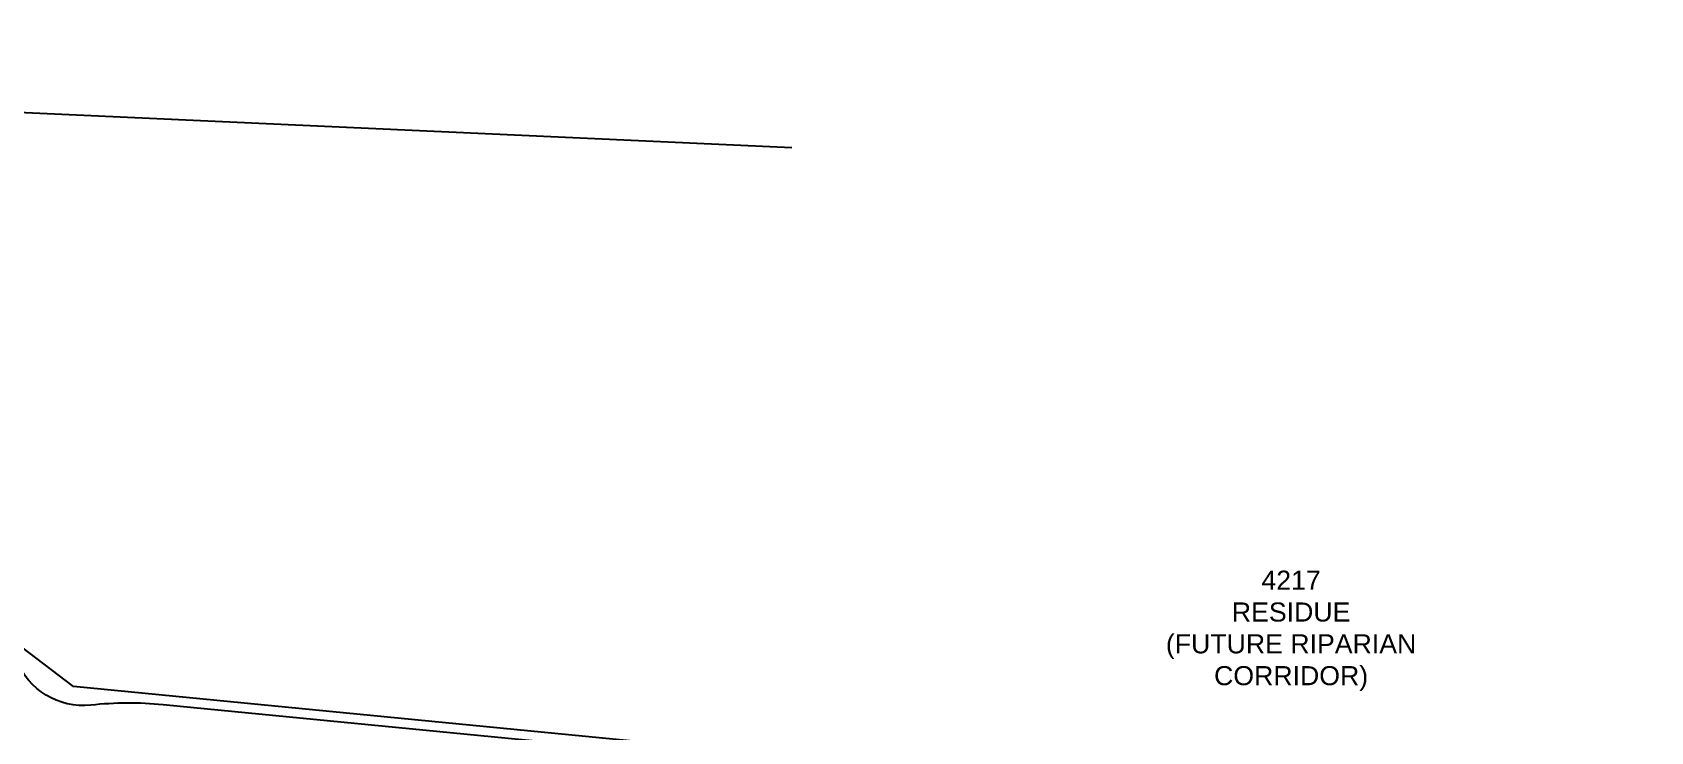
# Model space of a CAD drawing. Header units: metres. Extents: x 292331 to 292798, y 6234101 to 6234674.
# Drawn here: x 292516.1 to 292685.6, y 6234584.8 to 6234658 of the extents above; entities that cross this region are included whole.
import ezdxf

# ---------------------------------------------------------------- set-up
doc = ezdxf.new("R2010")
doc.units = ezdxf.units.M
doc.header["$LTSCALE"] = 0.7
for name, color, linetype in [('Cadastre Developer_SP_EXT', 4, 'Continuous'), ('Cadastre Developer_SP_NEW', 4, 'Continuous'), ('Cadastre Roads_SP_NEW', 8, 'Continuous')]:
    doc.layers.add(name, color=color, linetype=linetype)
doc.styles.add('ARIAL', font='arial.ttf', dxfattribs={"height": 2})

msp = doc.modelspace()

# ---------------------------------------------------------------- linework, layer by layer
at = {"layer": 'Cadastre Developer_SP_EXT', "color": 7}
msp.add_line((292595.68, 6234645.95), (292331.32, 6234658.05), dxfattribs=at)
at = {"layer": 'Cadastre Developer_SP_NEW', "flags": 128}
for points in [[(292782.32, 6234522.18), (292747.58, 6234558.22, 0.173782), (292724.6, 6234569.6), (292520.46, 6234589.53), (292515.03, 6234593.65), (292499.84, 6234632.68, 0.414213), (292486.89, 6234638.37), (292422.59, 6234613.35, 0.414213), (292416.9, 6234600.4), (292430.12, 6234566.44, 0.039296), (292437.28, 6234551.6), (292438.82, 6234548.95, 0.019621), (292443.25, 6234542.01), (292443.07, 6234534.34, 0.41715), (292441.22, 6234520.25), (292559.65, 6234367.62, -0.050103), (292569.74, 6234351.53), (292585.32, 6234320.05, 0.0705), (292596.41, 6234303.84, -0.315379), (292597.38, 6234296.45)], [(292747.58, 6234558.22, 0.173782), (292724.6, 6234569.6), (292520.46, 6234589.53), (292515.03, 6234593.65), (292499.84, 6234632.68, 0.414213), (292486.89, 6234638.37), (292422.59, 6234613.35, 0.414213), (292416.9, 6234600.4), (292430.12, 6234566.44, 0.039296), (292437.28, 6234551.6), (292438.82, 6234548.95, 0.019621), (292443.25, 6234542.01), (292443.07, 6234534.34, 0.41715), (292441.22, 6234520.25), (292559.65, 6234367.62)]]:
    msp.add_lwpolyline(points, format="xyb", dxfattribs=at)
at = {"layer": 'Cadastre Roads_SP_NEW'}
msp.add_lwpolyline([(292781.6, 6234521.48), (292746.86, 6234557.53, 0.173811), (292724.48, 6234568.61), (292529.84, 6234587.61, 0.051274), (292522.27, 6234587.57, -0.338966), (292514.48, 6234592.31), (292498.9, 6234632.32, 0.414213), (292487.25, 6234637.44), (292422.95, 6234612.42, 0.414213), (292417.83, 6234600.76), (292431.05, 6234566.8, 0.040015), (292438.29, 6234551.84, 0.149996), (292440.46, 6234549.86, -0.143921), (292442.56, 6234547.98, 0.012273), (292445.31, 6234543.78, -0.400844), (292443.67, 6234533.55, 0.41715), (292442.01, 6234520.86), (292560.44, 6234368.23, -0.050103), (292570.63, 6234351.97), (292586.21, 6234320.49, 0.0705), (292597.15, 6234304.52, -0.315379), (292598.27, 6234295.98)], format="xyb", dxfattribs=at)

# ---------------------------------------------------------------- texts
at = {"layer": 'Cadastre Developer_SP_NEW', "color": 4, "insert": (292647.98, 6234595.36), "char_height": 2, "attachment_point": 5, "style": 'ARIAL'}
msp.add_mtext('4217\\PRESIDUE\\P(FUTURE RIPARIAN\\PCORRIDOR)', dxfattribs=at)

doc.saveas('drawing.dxf')
